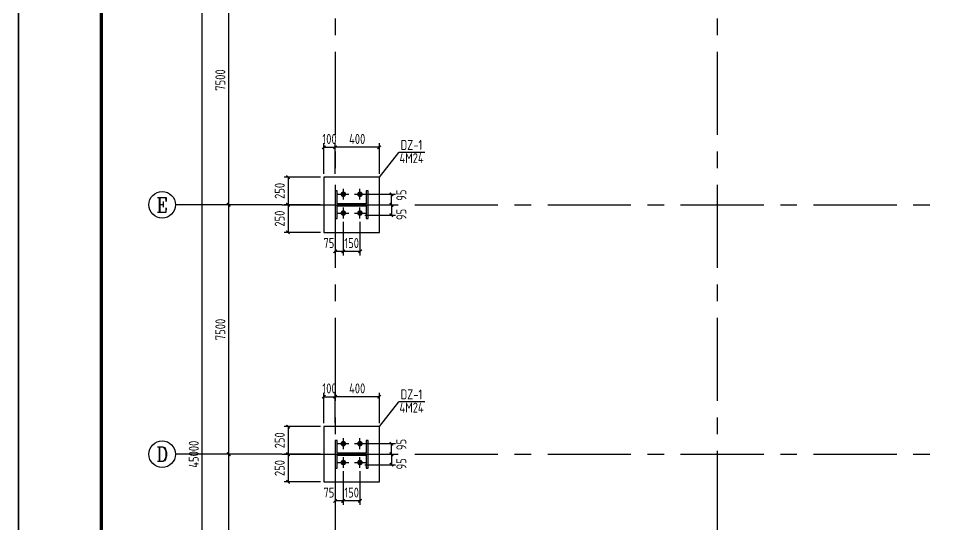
# Model space of a CAD drawing. Header units: millimetres. Extents: x 866309 to 879639, y 39442 to 44891.
# Drawn here: x 868454 to 868730.6, y 39723.7 to 39875.9 of the extents above; entities that cross this region are included whole.
import ezdxf
from ezdxf.enums import TextEntityAlignment as Align

# ---------------------------------------------------------------- set-up
doc = ezdxf.new("R2010")
doc.units = ezdxf.units.MM
doc.header["$LTSCALE"] = 1000
doc.header["$MEASUREMENT"] = 0
doc.linetypes.add('CENTER', pattern=[2, 1.25, -0.25, 0.25, -0.25])
doc.linetypes.add('DOTE', pattern=[2.42, 2, -0.2, 0.02, -0.2])
for name, color, linetype in [('AXIS', 3, 'Continuous'), ('AXIS_TEXT', 7, 'Continuous'), ('DIM', 7, 'Continuous'), ('DOTE', 1, 'DOTE'), ('M_Prof', 2, 'Continuous'), ('柱集中标注', 2, 'Continuous'), ('标注', 7, 'Continuous'), ('檩条', 34, 'Continuous')]:
    doc.layers.add(name, color=color, linetype=linetype)
doc.styles.add('_TCH_AXIS', font='COMPLEX', dxfattribs={"bigfont": 'GBCBIG'})
doc.styles.add('COMPLEX', font='COMPLEX')
doc.styles.add('GBHZ', font='gbenor.shx', dxfattribs={"width": 0.9, "bigfont": 'gbcbig.shx'})
doc.dimstyles.new('Y100', dxfattribs={"dimscale": 0, "dimtxt": 3, "dimasz": 0.01, "dimexe": 1.2, "dimexo": 2, "dimgap": 1, "dimtad": 1, "dimdec": 0, "dimlfac": 100, "dimzin": 0, "dimdsep": 46, "dimtxsty": 'GBHZ', "dimblk": 'DX', "dimcen": 0.09, "dimdle": 1, "dimclrd": 7, "dimclre": 7, "dimclrt": 7, "dimadec": 0, "dimazin": 0, "dimtfac": 1, "dimtdec": 0, "dimtix": 1, "dimtmove": 2, "dimatfit": 3, "dimldrblk": 'DX', "dimfxl": 0, "dimtolj": 1, "dimtzin": 0, "dimarcsym": 0})
doc.dimstyles.new('Y30', dxfattribs={"dimscale": 0, "dimtxt": 3, "dimasz": 0.01, "dimexe": 1.2, "dimexo": 1, "dimgap": 1, "dimtad": 1, "dimdec": 0, "dimlfac": 30, "dimzin": 0, "dimdsep": 46, "dimtxsty": 'GBHZ', "dimblk1": 'DX', "dimblk2": 'DX', "dimsah": 1, "dimcen": 0.09, "dimdle": 1, "dimadec": 0, "dimazin": 0, "dimtfac": 1, "dimtdec": 0, "dimtix": 1, "dimtmove": 2, "dimatfit": 3, "dimldrblk": 'DX', "dimfxl": 0, "dimtolj": 1, "dimtzin": 0, "dimarcsym": 0})

# ---------------------------------------------------------------- blocks, each defined once
blk = doc.blocks.new('_AXISO')
blk.add_circle((0, 0), 0.5)
at = {"layer": 'AXIS_TEXT', "style": 'COMPLEX', "width": 1.041667}
blk.add_attdef('A', text='', height=0.56, dxfattribs=at).set_placement((-0.25, -0.28), (0.25, -0.28), align=Align.FIT)
blk = doc.blocks.new('DX')
at = {"color": 0, "linetype": 'ByBlock', "const_width": 40}
blk.add_lwpolyline([(-54, -51), (46, 49)], dxfattribs=at)
blk = doc.blocks.new('*D1298')
at = {"layer": 'Defpoints', "color": 0, "transparency": 16777216}
for p in [(868517.28, 39744.89), (868533.28, 39744.89), (868533.28, 39669.89)]:
    blk.add_point(p, dxfattribs=at)
at = {"layer": 'dim', "color": 7, "lineweight": -2, "transparency": 16777216}
for p, q in [((868531.28, 39744.89), (868516.08, 39744.89)), ((868517.28, 39669.9), (868517.28, 39744.88)), ((868531.28, 39669.89), (868516.08, 39669.89))]:
    blk.add_line(p, q, dxfattribs=at)
at = {"layer": 'dim', "color": 7, "lineweight": -2, "transparency": 16777216, "xscale": 0.01, "yscale": 0.01, "zscale": 0.01}
for p, rotation in [((868517.28, 39744.89), 90), ((868517.28, 39669.89), 270)]:
    blk.add_blockref('DX', p, dxfattribs=dict(at, rotation=rotation))
at = {"layer": 'dim', "color": 7, "transparency": 16777216, "insert": (868514.78, 39707.39), "char_height": 3, "attachment_point": 5, "rotation": 90, "style": 'GBHZ'}
blk.add_mtext('\\A1;7500', dxfattribs=at)
blk = doc.blocks.new('*D1299')
at = {"layer": 'Defpoints', "color": 0, "transparency": 16777216}
for p in [(868517.28, 39819.89), (868533.28, 39819.89), (868533.28, 39744.89)]:
    blk.add_point(p, dxfattribs=at)
at = {"layer": 'dim', "color": 7, "lineweight": -2, "transparency": 16777216}
for p, q in [((868531.28, 39819.89), (868516.08, 39819.89)), ((868517.28, 39744.9), (868517.28, 39819.88)), ((868531.28, 39744.89), (868516.08, 39744.89))]:
    blk.add_line(p, q, dxfattribs=at)
at = {"layer": 'dim', "color": 7, "lineweight": -2, "transparency": 16777216, "xscale": 0.01, "yscale": 0.01, "zscale": 0.01}
for p, rotation in [((868517.28, 39819.89), 90), ((868517.28, 39744.89), 270)]:
    blk.add_blockref('DX', p, dxfattribs=dict(at, rotation=rotation))
at = {"layer": 'dim', "color": 7, "transparency": 16777216, "insert": (868514.78, 39782.39), "char_height": 3, "attachment_point": 5, "rotation": 90, "style": 'GBHZ'}
blk.add_mtext('\\A1;7500', dxfattribs=at)
blk = doc.blocks.new('*D1300')
at = {"layer": 'Defpoints', "color": 0, "transparency": 16777216}
for p in [(868517.28, 39894.89), (868533.28, 39894.89), (868533.28, 39819.89)]:
    blk.add_point(p, dxfattribs=at)
at = {"layer": 'dim', "color": 7, "lineweight": -2, "transparency": 16777216}
for p, q in [((868531.28, 39894.89), (868516.08, 39894.89)), ((868517.28, 39819.9), (868517.28, 39894.88)), ((868531.28, 39819.89), (868516.08, 39819.89))]:
    blk.add_line(p, q, dxfattribs=at)
at = {"layer": 'dim', "color": 7, "lineweight": -2, "transparency": 16777216, "xscale": 0.01, "yscale": 0.01, "zscale": 0.01}
for p, rotation in [((868517.28, 39894.89), 90), ((868517.28, 39819.89), 270)]:
    blk.add_blockref('DX', p, dxfattribs=dict(at, rotation=rotation))
at = {"layer": 'dim', "color": 7, "transparency": 16777216, "insert": (868514.78, 39857.39), "char_height": 3, "attachment_point": 5, "rotation": 90, "style": 'GBHZ'}
blk.add_mtext('\\A1;7500', dxfattribs=at)
blk = doc.blocks.new('*D1302')
at = {"layer": 'Defpoints', "color": 0, "transparency": 16777216}
for p in [(868509.28, 39969.89), (868533.28, 39969.89), (868533.28, 39519.89)]:
    blk.add_point(p, dxfattribs=at)
at = {"layer": 'dim', "color": 7, "lineweight": -2, "transparency": 16777216}
for p, q in [((868531.28, 39969.89), (868508.08, 39969.89)), ((868509.28, 39519.9), (868509.28, 39969.88)), ((868531.28, 39519.89), (868508.08, 39519.89))]:
    blk.add_line(p, q, dxfattribs=at)
at = {"layer": 'dim', "color": 7, "lineweight": -2, "transparency": 16777216, "xscale": 0.01, "yscale": 0.01, "zscale": 0.01}
for p, rotation in [((868509.28, 39969.89), 90), ((868509.28, 39519.89), 270)]:
    blk.add_blockref('DX', p, dxfattribs=dict(at, rotation=rotation))
at = {"layer": 'dim', "color": 7, "transparency": 16777216, "insert": (868506.78, 39744.89), "char_height": 3, "attachment_point": 5, "rotation": 90, "style": 'GBHZ'}
blk.add_mtext('\\A1;45000', dxfattribs=at)
blk = doc.blocks.new('*D2413')
at = {"layer": 'Defpoints', "color": 0, "transparency": 16777216}
for p in [(868549.28, 39762.17), (868549.28, 39753.22), (868562.62, 39753.22)]:
    blk.add_point(p, dxfattribs=at)
at = {"layer": 'dim', "color": 0, "lineweight": -2, "transparency": 16777216}
for p, q in [((868549.28, 39754.22), (868549.28, 39763.37)), ((868562.61, 39762.17), (868549.29, 39762.17)), ((868562.62, 39754.22), (868562.62, 39763.37))]:
    blk.add_line(p, q, dxfattribs=at)
at = {"layer": 'dim', "color": 0, "lineweight": -2, "transparency": 16777216, "xscale": 0.01, "yscale": 0.01, "zscale": 0.01, "rotation": 180}
blk.add_blockref('DX', (868549.28, 39762.17), dxfattribs=at)
at = {"layer": 'dim', "color": 0, "lineweight": -2, "transparency": 16777216, "xscale": 0.01, "yscale": 0.01, "zscale": 0.01}
blk.add_blockref('DX', (868562.62, 39762.17), dxfattribs=at)
at = {"layer": 'dim', "color": 0, "transparency": 16777216, "insert": (868555.95, 39764.67), "char_height": 3, "attachment_point": 5, "style": 'GBHZ'}
blk.add_mtext('\\A1;400', dxfattribs=at)
blk = doc.blocks.new('*D2414')
at = {"layer": 'Defpoints', "color": 0, "transparency": 16777216}
for p in [(868545.95, 39753.22), (868535.14, 39744.89), (868545.95, 39744.89)]:
    blk.add_point(p, dxfattribs=at)
at = {"layer": 'dim', "color": 0, "lineweight": -2, "transparency": 16777216}
for p, q in [((868544.95, 39753.22), (868533.94, 39753.22)), ((868535.14, 39753.21), (868535.14, 39744.9)), ((868544.95, 39744.89), (868533.94, 39744.89))]:
    blk.add_line(p, q, dxfattribs=at)
at = {"layer": 'dim', "color": 0, "lineweight": -2, "transparency": 16777216, "xscale": 0.01, "yscale": 0.01, "zscale": 0.01}
for p, rotation in [((868535.14, 39753.22), 90), ((868535.14, 39744.89), 270)]:
    blk.add_blockref('DX', p, dxfattribs=dict(at, rotation=rotation))
at = {"layer": 'dim', "color": 0, "transparency": 16777216, "insert": (868532.64, 39749.06), "char_height": 3, "attachment_point": 5, "rotation": 90, "style": 'GBHZ'}
blk.add_mtext('\\A1;250', dxfattribs=at)
blk = doc.blocks.new('*D2415')
at = {"layer": 'Defpoints', "color": 0, "transparency": 16777216}
for p in [(868545.95, 39744.89), (868535.14, 39736.56), (868545.95, 39736.56)]:
    blk.add_point(p, dxfattribs=at)
at = {"layer": 'dim', "color": 0, "lineweight": -2, "transparency": 16777216}
for p, q in [((868544.95, 39744.89), (868533.94, 39744.89)), ((868535.14, 39744.88), (868535.14, 39736.57)), ((868544.95, 39736.56), (868533.94, 39736.56))]:
    blk.add_line(p, q, dxfattribs=at)
at = {"layer": 'dim', "color": 0, "lineweight": -2, "transparency": 16777216, "xscale": 0.01, "yscale": 0.01, "zscale": 0.01}
for p, rotation in [((868535.14, 39744.89), 90), ((868535.14, 39736.56), 270)]:
    blk.add_blockref('DX', p, dxfattribs=dict(at, rotation=rotation))
at = {"layer": 'dim', "color": 0, "transparency": 16777216, "insert": (868532.64, 39740.72), "char_height": 3, "attachment_point": 5, "rotation": 90, "style": 'GBHZ'}
blk.add_mtext('\\A1;250', dxfattribs=at)
blk = doc.blocks.new('*D2416')
at = {"layer": 'Defpoints', "color": 0, "transparency": 16777216}
for p in [(868557.22, 39748.06), (868566.26, 39748.06), (868557.22, 39744.89)]:
    blk.add_point(p, dxfattribs=at)
at = {"layer": 'dim', "color": 0, "lineweight": -2, "transparency": 16777216}
for p, q in [((868558.22, 39748.06), (868567.46, 39748.06)), ((868566.26, 39744.9), (868566.26, 39748.05)), ((868558.22, 39744.89), (868567.46, 39744.89))]:
    blk.add_line(p, q, dxfattribs=at)
at = {"layer": 'dim', "color": 0, "lineweight": -2, "transparency": 16777216, "xscale": 0.01, "yscale": 0.01, "zscale": 0.01}
for p, rotation in [((868566.26, 39748.06), 90), ((868566.26, 39744.89), 270)]:
    blk.add_blockref('DX', p, dxfattribs=dict(at, rotation=rotation))
at = {"layer": 'dim', "color": 0, "transparency": 16777216, "insert": (868569.25, 39747.79), "char_height": 3, "attachment_point": 5, "rotation": 90, "style": 'GBHZ'}
blk.add_mtext('\\A1;95', dxfattribs=at)
blk = doc.blocks.new('*D2417')
at = {"layer": 'Defpoints', "color": 0, "transparency": 16777216}
for p in [(868551.78, 39740.76), (868556.78, 39740.76), (868551.78, 39730.86)]:
    blk.add_point(p, dxfattribs=at)
at = {"layer": '标注', "color": 0, "lineweight": -2, "transparency": 16777216}
for p, q in [((868551.78, 39739.76), (868551.78, 39729.66)), ((868556.78, 39739.76), (868556.78, 39729.66)), ((868551.77, 39730.86), (868551.76, 39730.86)), ((868556.78, 39730.86), (868551.78, 39730.86)), ((868556.79, 39730.86), (868556.8, 39730.86))]:
    blk.add_line(p, q, dxfattribs=at)
at = {"layer": '标注', "color": 0, "lineweight": -2, "transparency": 16777216, "xscale": 0.01, "yscale": 0.01, "zscale": 0.01}
blk.add_blockref('DX', (868551.78, 39730.86), dxfattribs=at)
at = {"layer": '标注', "color": 0, "lineweight": -2, "transparency": 16777216, "xscale": 0.01, "yscale": 0.01, "zscale": 0.01, "rotation": 180}
blk.add_blockref('DX', (868556.78, 39730.86), dxfattribs=at)
at = {"layer": '标注', "color": 0, "transparency": 16777216, "insert": (868554.28, 39733.36), "char_height": 3, "attachment_point": 5, "style": 'GBHZ'}
blk.add_mtext('\\A1;150', dxfattribs=at)
blk = doc.blocks.new('*D2418')
at = {"layer": 'Defpoints', "color": 0, "transparency": 16777216}
for p in [(868549.28, 39740.72), (868551.78, 39740.76), (868549.28, 39730.86)]:
    blk.add_point(p, dxfattribs=at)
at = {"layer": '标注', "color": 0, "lineweight": -2, "transparency": 16777216}
for p, q in [((868549.28, 39739.72), (868549.28, 39729.66)), ((868551.78, 39739.76), (868551.78, 39729.66)), ((868551.77, 39730.86), (868549.29, 39730.86))]:
    blk.add_line(p, q, dxfattribs=at)
at = {"layer": '标注', "color": 0, "lineweight": -2, "transparency": 16777216, "xscale": 0.01, "yscale": 0.01, "zscale": 0.01, "rotation": 180}
blk.add_blockref('DX', (868549.28, 39730.86), dxfattribs=at)
at = {"layer": '标注', "color": 0, "lineweight": -2, "transparency": 16777216, "xscale": 0.01, "yscale": 0.01, "zscale": 0.01}
blk.add_blockref('DX', (868551.78, 39730.86), dxfattribs=at)
at = {"layer": '标注', "color": 0, "transparency": 16777216, "insert": (868547.42, 39733.36), "char_height": 3, "attachment_point": 5, "style": 'GBHZ'}
blk.add_mtext('\\A1;75', dxfattribs=at)
blk = doc.blocks.new('*D2419')
at = {"layer": 'Defpoints', "color": 0, "transparency": 16777216}
for p in [(868549.28, 39762.17), (868545.95, 39753.22), (868549.28, 39753.22)]:
    blk.add_point(p, dxfattribs=at)
at = {"layer": 'dim', "color": 0, "lineweight": -2, "transparency": 16777216}
for p, q in [((868545.94, 39762.17), (868545.93, 39762.17)), ((868545.95, 39754.22), (868545.95, 39763.37)), ((868545.95, 39762.17), (868549.28, 39762.17)), ((868549.28, 39754.22), (868549.28, 39763.37)), ((868549.29, 39762.17), (868549.3, 39762.17))]:
    blk.add_line(p, q, dxfattribs=at)
at = {"layer": 'dim', "color": 0, "lineweight": -2, "transparency": 16777216, "xscale": 0.01, "yscale": 0.01, "zscale": 0.01}
blk.add_blockref('DX', (868545.95, 39762.17), dxfattribs=at)
at = {"layer": 'dim', "color": 0, "lineweight": -2, "transparency": 16777216, "xscale": 0.01, "yscale": 0.01, "zscale": 0.01, "rotation": 180}
blk.add_blockref('DX', (868549.28, 39762.17), dxfattribs=at)
at = {"layer": 'dim', "color": 0, "transparency": 16777216, "insert": (868547.62, 39764.67), "char_height": 3, "attachment_point": 5, "style": 'GBHZ'}
blk.add_mtext('\\A1;100', dxfattribs=at)
blk = doc.blocks.new('*D2404')
at = {"layer": 'Defpoints', "color": 0, "transparency": 16777216}
for p in [(868557.22, 39744.89), (868557.22, 39741.72), (868566.26, 39741.72)]:
    blk.add_point(p, dxfattribs=at)
at = {"layer": 'dim', "color": 0, "lineweight": -2, "transparency": 16777216}
for p, q in [((868558.22, 39744.89), (868567.46, 39744.89)), ((868566.26, 39744.88), (868566.26, 39741.73)), ((868558.22, 39741.72), (868567.46, 39741.72))]:
    blk.add_line(p, q, dxfattribs=at)
at = {"layer": 'dim', "color": 0, "lineweight": -2, "transparency": 16777216, "xscale": 0.01, "yscale": 0.01, "zscale": 0.01}
for p, rotation in [((868566.26, 39744.89), 90), ((868566.26, 39741.72), 270)]:
    blk.add_blockref('DX', p, dxfattribs=dict(at, rotation=rotation))
at = {"layer": 'dim', "color": 0, "transparency": 16777216, "insert": (868569.25, 39741.99), "char_height": 3, "attachment_point": 5, "rotation": 90, "style": 'GBHZ'}
blk.add_mtext('\\A1;95', dxfattribs=at)
blk = doc.blocks.new('*D2449')
at = {"layer": 'Defpoints', "color": 0, "transparency": 16777216}
for p in [(868549.28, 39837.17), (868549.28, 39828.22), (868562.62, 39828.22)]:
    blk.add_point(p, dxfattribs=at)
at = {"layer": 'dim', "color": 0, "lineweight": -2, "transparency": 16777216}
for p, q in [((868549.28, 39829.22), (868549.28, 39838.37)), ((868562.62, 39829.22), (868562.62, 39838.37)), ((868562.61, 39837.17), (868549.29, 39837.17))]:
    blk.add_line(p, q, dxfattribs=at)
at = {"layer": 'dim', "color": 0, "lineweight": -2, "transparency": 16777216, "xscale": 0.01, "yscale": 0.01, "zscale": 0.01, "rotation": 180}
blk.add_blockref('DX', (868549.28, 39837.17), dxfattribs=at)
at = {"layer": 'dim', "color": 0, "lineweight": -2, "transparency": 16777216, "xscale": 0.01, "yscale": 0.01, "zscale": 0.01}
blk.add_blockref('DX', (868562.62, 39837.17), dxfattribs=at)
at = {"layer": 'dim', "color": 0, "transparency": 16777216, "insert": (868555.95, 39839.67), "char_height": 3, "attachment_point": 5, "style": 'GBHZ'}
blk.add_mtext('\\A1;400', dxfattribs=at)
blk = doc.blocks.new('*D2450')
at = {"layer": 'Defpoints', "color": 0, "transparency": 16777216}
for p in [(868545.95, 39828.22), (868535.14, 39819.89), (868545.95, 39819.89)]:
    blk.add_point(p, dxfattribs=at)
at = {"layer": 'dim', "color": 0, "lineweight": -2, "transparency": 16777216}
for p, q in [((868544.95, 39828.22), (868533.94, 39828.22)), ((868535.14, 39828.21), (868535.14, 39819.9)), ((868544.95, 39819.89), (868533.94, 39819.89))]:
    blk.add_line(p, q, dxfattribs=at)
at = {"layer": 'dim', "color": 0, "lineweight": -2, "transparency": 16777216, "xscale": 0.01, "yscale": 0.01, "zscale": 0.01}
for p, rotation in [((868535.14, 39828.22), 90), ((868535.14, 39819.89), 270)]:
    blk.add_blockref('DX', p, dxfattribs=dict(at, rotation=rotation))
at = {"layer": 'dim', "color": 0, "transparency": 16777216, "insert": (868532.64, 39824.06), "char_height": 3, "attachment_point": 5, "rotation": 90, "style": 'GBHZ'}
blk.add_mtext('\\A1;250', dxfattribs=at)
blk = doc.blocks.new('*D2451')
at = {"layer": 'Defpoints', "color": 0, "transparency": 16777216}
for p in [(868545.95, 39819.89), (868535.14, 39811.56), (868545.95, 39811.56)]:
    blk.add_point(p, dxfattribs=at)
at = {"layer": 'dim', "color": 0, "lineweight": -2, "transparency": 16777216}
for p, q in [((868544.95, 39819.89), (868533.94, 39819.89)), ((868535.14, 39819.88), (868535.14, 39811.57)), ((868544.95, 39811.56), (868533.94, 39811.56))]:
    blk.add_line(p, q, dxfattribs=at)
at = {"layer": 'dim', "color": 0, "lineweight": -2, "transparency": 16777216, "xscale": 0.01, "yscale": 0.01, "zscale": 0.01}
for p, rotation in [((868535.14, 39819.89), 90), ((868535.14, 39811.56), 270)]:
    blk.add_blockref('DX', p, dxfattribs=dict(at, rotation=rotation))
at = {"layer": 'dim', "color": 0, "transparency": 16777216, "insert": (868532.64, 39815.72), "char_height": 3, "attachment_point": 5, "rotation": 90, "style": 'GBHZ'}
blk.add_mtext('\\A1;250', dxfattribs=at)
blk = doc.blocks.new('*D2452')
at = {"layer": 'Defpoints', "color": 0, "transparency": 16777216}
for p in [(868557.22, 39823.06), (868566.26, 39823.06), (868557.22, 39819.89)]:
    blk.add_point(p, dxfattribs=at)
at = {"layer": 'dim', "color": 0, "lineweight": -2, "transparency": 16777216}
for p, q in [((868558.22, 39823.06), (868567.46, 39823.06)), ((868566.26, 39819.9), (868566.26, 39823.05)), ((868558.22, 39819.89), (868567.46, 39819.89))]:
    blk.add_line(p, q, dxfattribs=at)
at = {"layer": 'dim', "color": 0, "lineweight": -2, "transparency": 16777216, "xscale": 0.01, "yscale": 0.01, "zscale": 0.01}
for p, rotation in [((868566.26, 39823.06), 90), ((868566.26, 39819.89), 270)]:
    blk.add_blockref('DX', p, dxfattribs=dict(at, rotation=rotation))
at = {"layer": 'dim', "color": 0, "transparency": 16777216, "insert": (868569.25, 39822.79), "char_height": 3, "attachment_point": 5, "rotation": 90, "style": 'GBHZ'}
blk.add_mtext('\\A1;95', dxfattribs=at)
blk = doc.blocks.new('*D2453')
at = {"layer": 'Defpoints', "color": 0, "transparency": 16777216}
for p in [(868551.78, 39815.76), (868556.78, 39815.76), (868551.78, 39805.86)]:
    blk.add_point(p, dxfattribs=at)
at = {"layer": '标注', "color": 0, "lineweight": -2, "transparency": 16777216}
for p, q in [((868551.78, 39814.76), (868551.78, 39804.66)), ((868556.78, 39814.76), (868556.78, 39804.66)), ((868551.77, 39805.86), (868551.76, 39805.86)), ((868556.78, 39805.86), (868551.78, 39805.86)), ((868556.79, 39805.86), (868556.8, 39805.86))]:
    blk.add_line(p, q, dxfattribs=at)
at = {"layer": '标注', "color": 0, "lineweight": -2, "transparency": 16777216, "xscale": 0.01, "yscale": 0.01, "zscale": 0.01}
blk.add_blockref('DX', (868551.78, 39805.86), dxfattribs=at)
at = {"layer": '标注', "color": 0, "lineweight": -2, "transparency": 16777216, "xscale": 0.01, "yscale": 0.01, "zscale": 0.01, "rotation": 180}
blk.add_blockref('DX', (868556.78, 39805.86), dxfattribs=at)
at = {"layer": '标注', "color": 0, "transparency": 16777216, "insert": (868554.28, 39808.36), "char_height": 3, "attachment_point": 5, "style": 'GBHZ'}
blk.add_mtext('\\A1;150', dxfattribs=at)
blk = doc.blocks.new('*D2454')
at = {"layer": 'Defpoints', "color": 0, "transparency": 16777216}
for p in [(868549.28, 39815.72), (868551.78, 39815.76), (868549.28, 39805.86)]:
    blk.add_point(p, dxfattribs=at)
at = {"layer": '标注', "color": 0, "lineweight": -2, "transparency": 16777216}
for p, q in [((868549.28, 39814.72), (868549.28, 39804.66)), ((868551.78, 39814.76), (868551.78, 39804.66)), ((868551.77, 39805.86), (868549.29, 39805.86))]:
    blk.add_line(p, q, dxfattribs=at)
at = {"layer": '标注', "color": 0, "lineweight": -2, "transparency": 16777216, "xscale": 0.01, "yscale": 0.01, "zscale": 0.01, "rotation": 180}
blk.add_blockref('DX', (868549.28, 39805.86), dxfattribs=at)
at = {"layer": '标注', "color": 0, "lineweight": -2, "transparency": 16777216, "xscale": 0.01, "yscale": 0.01, "zscale": 0.01}
blk.add_blockref('DX', (868551.78, 39805.86), dxfattribs=at)
at = {"layer": '标注', "color": 0, "transparency": 16777216, "insert": (868547.42, 39808.36), "char_height": 3, "attachment_point": 5, "style": 'GBHZ'}
blk.add_mtext('\\A1;75', dxfattribs=at)
blk = doc.blocks.new('*D2455')
at = {"layer": 'Defpoints', "color": 0, "transparency": 16777216}
for p in [(868549.28, 39837.17), (868545.95, 39828.22), (868549.28, 39828.22)]:
    blk.add_point(p, dxfattribs=at)
at = {"layer": 'dim', "color": 0, "lineweight": -2, "transparency": 16777216}
for p, q in [((868545.95, 39829.22), (868545.95, 39838.37)), ((868549.28, 39829.22), (868549.28, 39838.37)), ((868545.94, 39837.17), (868545.93, 39837.17)), ((868545.95, 39837.17), (868549.28, 39837.17)), ((868549.29, 39837.17), (868549.3, 39837.17))]:
    blk.add_line(p, q, dxfattribs=at)
at = {"layer": 'dim', "color": 0, "lineweight": -2, "transparency": 16777216, "xscale": 0.01, "yscale": 0.01, "zscale": 0.01}
blk.add_blockref('DX', (868545.95, 39837.17), dxfattribs=at)
at = {"layer": 'dim', "color": 0, "lineweight": -2, "transparency": 16777216, "xscale": 0.01, "yscale": 0.01, "zscale": 0.01, "rotation": 180}
blk.add_blockref('DX', (868549.28, 39837.17), dxfattribs=at)
at = {"layer": 'dim', "color": 0, "transparency": 16777216, "insert": (868547.62, 39839.67), "char_height": 3, "attachment_point": 5, "style": 'GBHZ'}
blk.add_mtext('\\A1;100', dxfattribs=at)
blk = doc.blocks.new('*D2440')
at = {"layer": 'Defpoints', "color": 0, "transparency": 16777216}
for p in [(868557.22, 39819.89), (868557.22, 39816.72), (868566.26, 39816.72)]:
    blk.add_point(p, dxfattribs=at)
at = {"layer": 'dim', "color": 0, "lineweight": -2, "transparency": 16777216}
for p, q in [((868558.22, 39819.89), (868567.46, 39819.89)), ((868566.26, 39819.88), (868566.26, 39816.73)), ((868558.22, 39816.72), (868567.46, 39816.72))]:
    blk.add_line(p, q, dxfattribs=at)
at = {"layer": 'dim', "color": 0, "lineweight": -2, "transparency": 16777216, "xscale": 0.01, "yscale": 0.01, "zscale": 0.01}
for p, rotation in [((868566.26, 39819.89), 90), ((868566.26, 39816.72), 270)]:
    blk.add_blockref('DX', p, dxfattribs=dict(at, rotation=rotation))
at = {"layer": 'dim', "color": 0, "transparency": 16777216, "insert": (868569.25, 39816.99), "char_height": 3, "attachment_point": 5, "rotation": 90, "style": 'GBHZ'}
blk.add_mtext('\\A1;95', dxfattribs=at)

msp = doc.modelspace()

# ---------------------------------------------------------------- linework, layer by layer
for p, q in [((868454.005, 39446.931), (868454.005, 40040.931)), ((868454.005, 40040.931), (868454.005, 39446.931)), ((868551.783, 39821.432), (868551.783, 39824.682)), ((868556.783, 39821.432), (868556.783, 39824.682)), ((868550.158, 39823.057), (868553.408, 39823.057)), ((868555.158, 39823.057), (868558.408, 39823.057)), ((868551.783, 39815.765), (868551.783, 39819.015)), ((868556.783, 39815.765), (868556.783, 39819.015)), ((868550.158, 39817.39), (868553.408, 39817.39)), ((868555.158, 39817.39), (868558.408, 39817.39)), ((868550.158, 39748.057), (868553.408, 39748.057)), ((868551.783, 39746.432), (868551.783, 39749.682)), ((868555.158, 39748.057), (868558.408, 39748.057)), ((868556.783, 39746.432), (868556.783, 39749.682)), ((868550.158, 39742.39), (868553.408, 39742.39)), ((868551.783, 39740.765), (868551.783, 39744.015)), ((868555.158, 39742.39), (868558.408, 39742.39)), ((868556.783, 39740.765), (868556.783, 39744.015))]:
    msp.add_line(p, q)
at = {"color": 0, "const_width": 1}
msp.add_lwpolyline([(869285.005, 39456.931), (868479.005, 39456.931), (868479.005, 40030.931), (869285.005, 40030.931)], close=True, dxfattribs=at)
for points in [[(868545.95, 39811.557), (868562.616, 39811.557), (868562.616, 39828.223), (868545.95, 39828.223)], [(868545.95, 39736.557), (868562.616, 39736.557), (868562.616, 39753.223), (868545.95, 39753.223)]]:
    msp.add_lwpolyline(points, close=True)
at = {"layer": 'AXIS', "color": 0}
for p, q in [((868533.283, 39819.89), (868501.283, 39819.89)), ((868533.283, 39744.89), (868501.283, 39744.89))]:
    msp.add_line(p, q, dxfattribs=at)
at = {"layer": 'dim', "const_width": 0.833}
for points in [[(868551.783, 39823.473, 1), (868551.783, 39822.64, 1)], [(868556.783, 39823.473, 1), (868556.783, 39822.64, 1)], [(868551.783, 39817.807, 1), (868551.783, 39816.973, 1)], [(868556.783, 39817.807, 1), (868556.783, 39816.973, 1)], [(868551.783, 39748.473, 1), (868551.783, 39747.64, 1)], [(868556.783, 39748.473, 1), (868556.783, 39747.64, 1)], [(868551.783, 39742.807, 1), (868551.783, 39741.973, 1)], [(868556.783, 39742.807, 1), (868556.783, 39741.973, 1)]]:
    msp.add_lwpolyline(points, format="xyb", close=True, dxfattribs=at)
at = {"layer": 'DOTE', "linetype": 'CENTER', "ltscale": 0.02}
for p, q in [((868549.283, 39985.89), (868549.283, 39503.89)), ((868664.283, 39985.89), (868664.283, 39503.89)), ((868533.283, 39819.89), (869035.283, 39819.89)), ((868533.283, 39744.89), (869035.283, 39744.89))]:
    msp.add_line(p, q, dxfattribs=at)
at = {"layer": 'M_Prof'}
for points in [[(868549.283, 39824.057), (868549.283, 39815.723), (868549.95, 39815.723), (868549.95, 39819.59), (868558.616, 39819.59), (868558.616, 39815.723), (868559.283, 39815.723), (868559.283, 39824.057), (868558.616, 39824.057), (868558.616, 39820.19), (868549.95, 39820.19), (868549.95, 39824.057)], [(868549.283, 39749.057), (868549.283, 39740.723), (868549.95, 39740.723), (868549.95, 39744.59), (868558.616, 39744.59), (868558.616, 39740.723), (868559.283, 39740.723), (868559.283, 39749.057), (868558.616, 39749.057), (868558.616, 39745.19), (868549.95, 39745.19), (868549.95, 39749.057)]]:
    msp.add_lwpolyline(points, close=True, dxfattribs=at)
at = {"layer": '檩条'}
for p, q in [((868562.616, 39828.223), (868568.439, 39835.643)), ((868576.337, 39835.643), (868568.439, 39835.643)), ((868562.616, 39753.223), (868568.439, 39760.643)), ((868576.337, 39760.643), (868568.439, 39760.643))]:
    msp.add_line(p, q, dxfattribs=at)

# ---------------------------------------------------------------- block references
at = {"layer": 'AXIS', "color": 0}
ref = msp.add_blockref('_AXISO', (868497.283, 39819.89), dxfattribs=dict(at, xscale=8, yscale=8, zscale=8))
ref.add_attrib('A', 'E', dxfattribs={"layer": 'AXIS_TEXT', "color": 0, "height": 4.454, "style": '_TCH_AXIS'}).set_placement((868495.586, 39817.663), (868498.98, 39817.663), align=Align.FIT)
ref = msp.add_blockref('_AXISO', (868497.283, 39744.89), dxfattribs=dict(at, xscale=8, yscale=8, zscale=8))
ref.add_attrib('A', 'D', dxfattribs={"layer": 'AXIS_TEXT', "color": 0, "height": 4.353, "style": '_TCH_AXIS'}).set_placement((868495.521, 39742.714), (868499.045, 39742.714), align=Align.FIT)

# ---------------------------------------------------------------- texts
at = {"layer": '柱集中标注', "style": 'GBHZ', "width": 0.9}
for s, p in [('DZ-1', (868569.021, 39836.364)), ('4M24', (868568.68, 39832.392)), ('DZ-1', (868569.021, 39761.364)), ('4M24', (868568.68, 39757.392))]:
    msp.add_text(s, height=3, dxfattribs=at).set_placement(p)

# ---------------------------------------------------------------- dimensions: what is measured, and where the dimension line sits
at = {"layer": 'dim'}
for base, p1, p2, angle, dimstyle, picture, middle in [((868509.283, 39969.89), (868533.283, 39519.89), (868533.283, 39969.89), 90, 'Y100', '*D1302', (868506.783, 39744.89)), ((868517.283, 39894.89), (868533.283, 39819.89), (868533.283, 39894.89), 90, 'Y100', '*D1300', (868514.783, 39857.39)), ((868549.283, 39837.169), (868562.616, 39828.223), (868549.283, 39828.223), 180, 'Y30', '*D2449', (868555.95, 39839.669)), ((868535.142, 39819.89), (868545.95, 39828.223), (868545.95, 39819.89), 270, 'Y30', '*D2450', (868532.642, 39824.057)), ((868517.283, 39819.89), (868533.283, 39744.89), (868533.283, 39819.89), 90, 'Y100', '*D1299', (868514.783, 39782.39)), ((868535.142, 39811.557), (868545.95, 39819.89), (868545.95, 39811.557), 270, 'Y30', '*D2451', (868532.642, 39815.723)), ((868549.283, 39762.169), (868562.616, 39753.223), (868549.283, 39753.223), 180, 'Y30', '*D2413', (868555.95, 39764.669)), ((868535.142, 39744.89), (868545.95, 39753.223), (868545.95, 39744.89), 270, 'Y30', '*D2414', (868532.642, 39749.057)), ((868517.283, 39744.89), (868533.283, 39669.89), (868533.283, 39744.89), 90, 'Y100', '*D1298', (868514.783, 39707.39)), ((868535.142, 39736.557), (868545.95, 39744.89), (868545.95, 39736.557), 270, 'Y30', '*D2415', (868532.642, 39740.723))]:
    dim = msp.add_linear_dim(base=base, p1=p1, p2=p2, angle=angle, dimstyle=dimstyle, override={"dimscale": 1}, dxfattribs=at)
    dim.commit()
    dim.dimension.update_dxf_attribs({"geometry": picture, "text_midpoint": middle})
for base, p1, p2, picture, middle in [((868549.283, 39837.169), (868545.95, 39828.223), (868549.283, 39828.223), '*D2455', (868547.616, 39839.669)), ((868549.283, 39762.169), (868545.95, 39753.223), (868549.283, 39753.223), '*D2419', (868547.616, 39764.669))]:
    dim = msp.add_linear_dim(base=base, p1=p1, p2=p2, dimstyle='Y30', override={"dimscale": 1}, dxfattribs=at)
    dim.commit()
    dim.dimension.update_dxf_attribs({"geometry": picture, "text_midpoint": middle})
for base, p1, p2, angle, picture, middle in [((868566.261, 39823.057), (868557.217, 39819.89), (868557.217, 39823.057), 270, '*D2452', (868569.255, 39822.795)), ((868566.261, 39816.723), (868557.217, 39819.89), (868557.217, 39816.723), 90, '*D2440', (868569.255, 39816.985)), ((868566.261, 39748.057), (868557.217, 39744.89), (868557.217, 39748.057), 270, '*D2416', (868569.255, 39747.795)), ((868566.261, 39741.723), (868557.217, 39744.89), (868557.217, 39741.723), 90, '*D2404', (868569.255, 39741.985))]:
    dim = msp.add_linear_dim(base=base, p1=p1, p2=p2, angle=angle, dimstyle='Y30', override={"dimscale": 1}, dxfattribs=at)
    dim.commit()
    dim.dimension.update_dxf_attribs({"geometry": picture, "text_midpoint": middle, "dimtype": 160})
at = {"layer": '标注'}
for base, p1, p2, picture, middle in [((868549.283, 39805.862), (868551.783, 39815.765), (868549.283, 39815.723), '*D2454', (868547.419, 39808.362)), ((868549.283, 39730.862), (868551.783, 39740.765), (868549.283, 39740.723), '*D2418', (868547.419, 39733.362))]:
    dim = msp.add_linear_dim(base=base, p1=p1, p2=p2, dimstyle='Y30', override={"dimscale": 1}, dxfattribs=at)
    dim.commit()
    dim.dimension.update_dxf_attribs({"geometry": picture, "text_midpoint": middle, "dimtype": 160})
for base, p1, p2, picture, middle in [((868551.783, 39805.862), (868556.783, 39815.765), (868551.783, 39815.765), '*D2453', (868554.283, 39808.362)), ((868551.783, 39730.862), (868556.783, 39740.765), (868551.783, 39740.765), '*D2417', (868554.283, 39733.362))]:
    dim = msp.add_linear_dim(base=base, p1=p1, p2=p2, dimstyle='Y30', override={"dimscale": 1}, dxfattribs=at)
    dim.commit()
    dim.dimension.update_dxf_attribs({"geometry": picture, "text_midpoint": middle})

doc.saveas('drawing.dxf')
